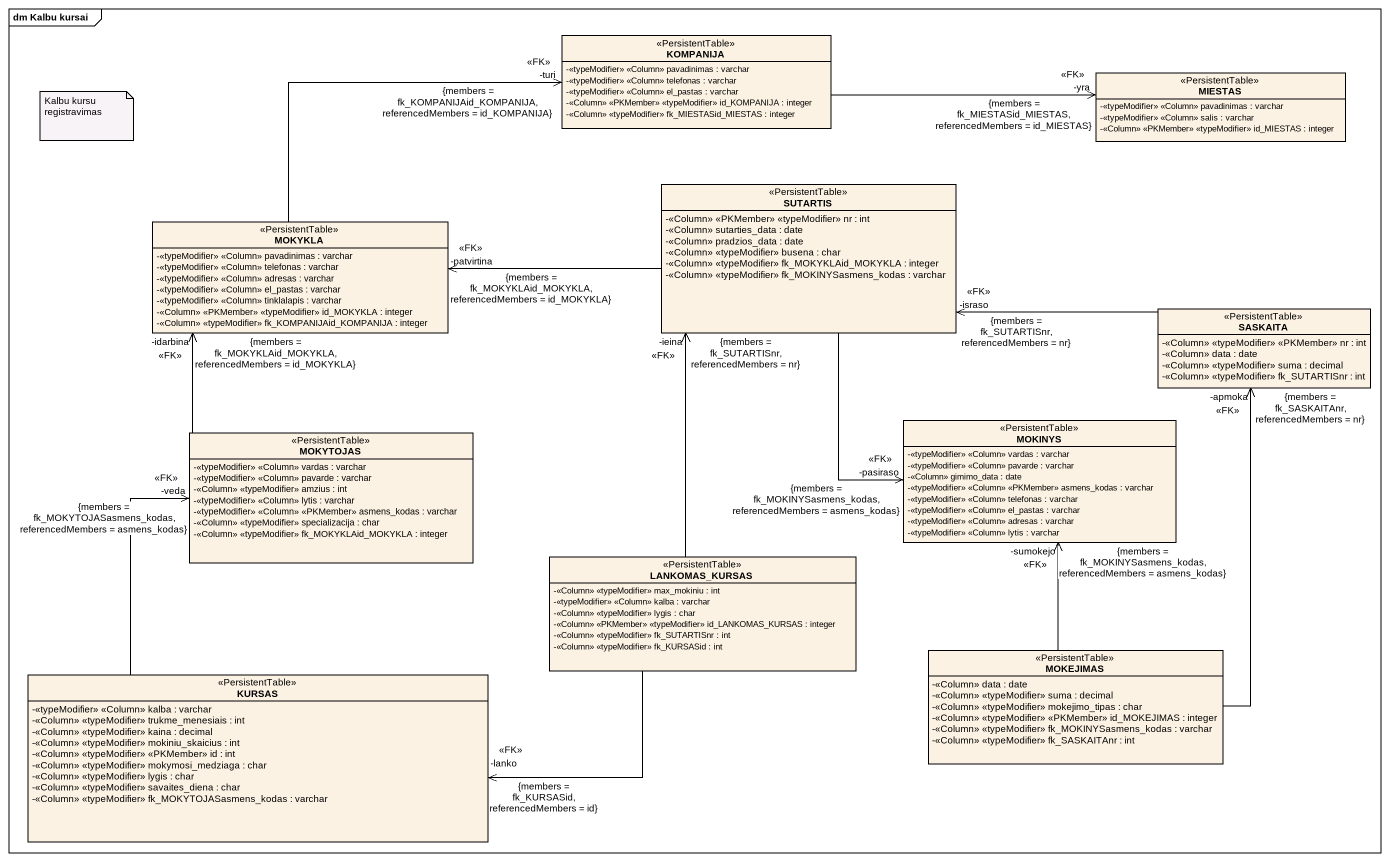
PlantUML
@startuml
mainframe dm Kalbu kursai
hide circle
hide empty members
skinparam classAttributeIconSize 0
class KOMPANIJA <<PersistentTable>> {
  -<<typeModifier>> <<Column>> pavadinimas : varchar
  -<<typeModifier>> <<Column>> telefonas : varchar
  -<<typeModifier>> <<Column>> el_pastas : varchar
  -<<Column>> <<PKMember>> <<typeModifier>> id_KOMPANIJA : integer
  -<<Column>> <<typeModifier>> fk_MIESTASid_MIESTAS : integer
}
class MIESTAS <<PersistentTable>> {
  -<<typeModifier>> <<Column>> pavadinimas : varchar
  -<<typeModifier>> <<Column>> salis : varchar
  -<<Column>> <<PKMember>> <<typeModifier>> id_MIESTAS : integer
}
class MOKYKLA <<PersistentTable>> {
  -<<typeModifier>> <<Column>> pavadinimas : varchar
  -<<typeModifier>> <<Column>> telefonas : varchar
  -<<typeModifier>> <<Column>> adresas : varchar
  -<<typeModifier>> <<Column>> el_pastas : varchar
  -<<typeModifier>> <<Column>> tinklalapis : varchar
  -<<Column>> <<PKMember>> <<typeModifier>> id_MOKYKLA : integer
  -<<Column>> <<typeModifier>> fk_KOMPANIJAid_KOMPANIJA : integer
}
class SUTARTIS <<PersistentTable>> {
  -<<Column>> <<PKMember>> <<typeModifier>> nr : int
  -<<Column>> sutarties_data : date
  -<<Column>> pradzios_data : date
  -<<Column>> <<typeModifier>> busena : char
  -<<Column>> <<typeModifier>> fk_MOKYKLAid_MOKYKLA : integer
  -<<Column>> <<typeModifier>> fk_MOKINYSasmens_kodas : varchar
}
class SASKAITA <<PersistentTable>> {
  -<<Column>> <<typeModifier>> <<PKMember>> nr : int
  -<<Column>> data : date
  -<<Column>> <<typeModifier>> suma : decimal
  -<<Column>> <<typeModifier>> fk_SUTARTISnr : int
}
class MOKINYS <<PersistentTable>> {
  -<<typeModifier>> <<Column>> vardas : varchar
  -<<typeModifier>> <<Column>> pavarde : varchar
  -<<Column>> gimimo_data : date
  -<<typeModifier>> <<Column>> <<PKMember>> asmens_kodas : varchar
  -<<typeModifier>> <<Column>> telefonas : varchar
  -<<typeModifier>> <<Column>> el_pastas : varchar
  -<<typeModifier>> <<Column>> adresas : varchar
  -<<typeModifier>> <<Column>> lytis : varchar
}
class MOKYTOJAS <<PersistentTable>> {
  -<<typeModifier>> <<Column>> vardas : varchar
  -<<typeModifier>> <<Column>> pavarde : varchar
  -<<Column>> <<typeModifier>> amzius : int
  -<<typeModifier>> <<Column>> lytis : varchar
  -<<typeModifier>> <<Column>> <<PKMember>> asmens_kodas : varchar
  -<<Column>> <<typeModifier>> specializacija : char
  -<<Column>> <<typeModifier>> fk_MOKYKLAid_MOKYKLA : integer
}
class LANKOMAS_KURSAS <<PersistentTable>> {
  -<<Column>> <<typeModifier>> max_mokiniu : int
  -<<typeModifier>> <<Column>> kalba : varchar
  -<<Column>> <<typeModifier>> lygis : char
  -<<Column>> <<PKMember>> <<typeModifier>> id_LANKOMAS_KURSAS : integer
  -<<Column>> <<typeModifier>> fk_SUTARTISnr : int
  -<<Column>> <<typeModifier>> fk_KURSASid : int
}
class MOKEJIMAS <<PersistentTable>> {
  -<<Column>> data : date
  -<<Column>> <<typeModifier>> suma : decimal
  -<<Column>> <<typeModifier>> mokejimo_tipas : char
  -<<Column>> <<typeModifier>> <<PKMember>> id_MOKEJIMAS : integer
  -<<Column>> <<typeModifier>> fk_MOKINYSasmens_kodas : varchar
  -<<Column>> <<typeModifier>> fk_SASKAITAnr : int
}
class KURSAS <<PersistentTable>> {
  -<<typeModifier>> <<Column>> kalba : varchar
  -<<Column>> <<typeModifier>> trukme_menesiais : int
  -<<Column>> <<typeModifier>> kaina : decimal
  -<<Column>> <<typeModifier>> mokiniu_skaicius : int
  -<<Column>> <<typeModifier>> <<PKMember>> id : int
  -<<Column>> <<typeModifier>> mokymosi_medziaga : char
  -<<Column>> <<typeModifier>> lygis : char
  -<<Column>> <<typeModifier>> savaites_diena : char
  -<<Column>> <<typeModifier>> fk_MOKYTOJASasmens_kodas : varchar
}
KOMPANIJA -right-> "-yra\n<<FK>>\n{members = fk_MIESTASid_MIESTAS, referencedMembers = id_MIESTAS}" MIESTAS
MOKYKLA -right-> "-turi\n<<FK>>\n{members = fk_KOMPANIJAid_KOMPANIJA, referencedMembers = id_KOMPANIJA}" KOMPANIJA
SUTARTIS -left-> "-patvirtina\n<<FK>>\n{members = fk_MOKYKLAid_MOKYKLA, referencedMembers = id_MOKYKLA}" MOKYKLA
SUTARTIS --> "-pasiraso\n<<FK>>\n{members = fk_MOKINYSasmens_kodas, referencedMembers = asmens_kodas}" MOKINYS
SASKAITA -left-> "-israso\n<<FK>>\n{members = fk_SUTARTISnr, referencedMembers = nr}" SUTARTIS
MOKYTOJAS -up-> "-idarbina\n<<FK>>\n{members = fk_MOKYKLAid_MOKYKLA, referencedMembers = id_MOKYKLA}" MOKYKLA
LANKOMAS_KURSAS -up-> "-ieina\n<<FK>>\n{members = fk_SUTARTISnr, referencedMembers = nr}" SUTARTIS
LANKOMAS_KURSAS -left-> "-lanko\n<<FK>>\n{members = fk_KURSASid, referencedMembers = id}" KURSAS
MOKEJIMAS -up-> "-apmoka\n<<FK>>\n{members = fk_SASKAITAnr, referencedMembers = nr}" SASKAITA
MOKEJIMAS -up-> "-sumokejo\n<<FK>>\n{members = fk_MOKINYSasmens_kodas, referencedMembers = asmens_kodas}" MOKINYS
KURSAS -up-> "-veda\n<<FK>>\n{members = fk_MOKYTOJASasmens_kodas, referencedMembers = asmens_kodas}" MOKYTOJAS
note as N1
  Kalbu kursu registravimas
end note
@enduml
